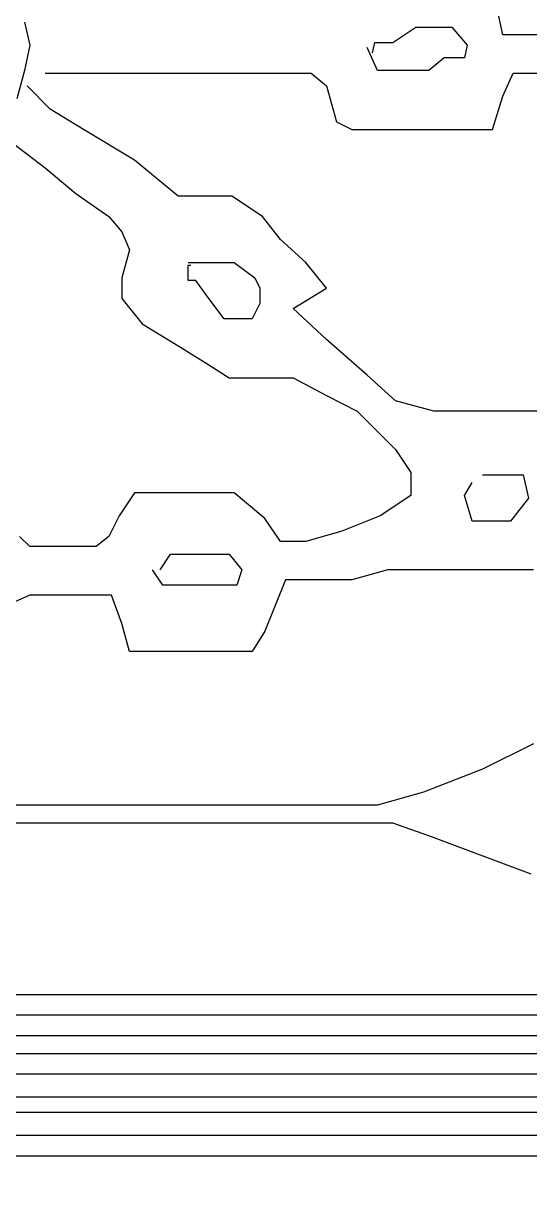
# Model space of a CAD drawing. Extents: x 730854 to 731444, y 4378581 to 4379608.
# Drawn here: x 730895.775 to 730897.755, y 4379440.705 to 4379445.255 of the extents above; entities that cross this region are included whole.
import ezdxf

# ---------------------------------------------------------------- set-up
doc = ezdxf.new("R2010")
doc.units = 0
doc.layers.get('0').update_dxf_attribs({"linetype": 'CONTINUOUS'})

msp = doc.modelspace()

# ---------------------------------------------------------------- linework, layer by layer
at = {"color": 0, "linetype": 'CONTINUOUS'}
for p, q in [((730897.65, 4379445.21), (730897.62, 4379445.35)), ((730897.65, 4379445.21), (730897.62, 4379445.35)), ((730895.78, 4379445.26), (730895.8, 4379445.17)), ((730895.78, 4379445.26), (730895.8, 4379445.17)), ((730897.22, 4379445.18), (730897.31, 4379445.24)), ((730897.22, 4379445.18), (730897.31, 4379445.24)), ((730897.31, 4379445.24), (730897.4, 4379445.24)), ((730897.31, 4379445.24), (730897.4, 4379445.24)), ((730897.4, 4379445.24), (730897.45, 4379445.24)), ((730897.4, 4379445.24), (730897.45, 4379445.24)), ((730897.45, 4379445.24), (730897.51, 4379445.17)), ((730897.45, 4379445.24), (730897.51, 4379445.17)), ((730897.69, 4379445.21), (730897.65, 4379445.21)), ((730897.69, 4379445.21), (730897.65, 4379445.21)), ((730897.79, 4379445.21), (730897.69, 4379445.21)), ((730897.79, 4379445.21), (730897.69, 4379445.21)), ((730895.8, 4379445.17), (730895.78, 4379445.07)), ((730895.8, 4379445.17), (730895.78, 4379445.07)), ((730897.14, 4379445.14), (730897.15, 4379445.18)), ((730897.14, 4379445.14), (730897.15, 4379445.18)), ((730897.15, 4379445.18), (730897.22, 4379445.18)), ((730897.15, 4379445.18), (730897.22, 4379445.18)), ((730897.51, 4379445.17), (730897.5, 4379445.12)), ((730897.51, 4379445.17), (730897.5, 4379445.12)), ((730897.16, 4379445.07), (730897.12, 4379445.16)), ((730897.16, 4379445.07), (730897.12, 4379445.16)), ((730897.42, 4379445.12), (730897.36, 4379445.07)), ((730897.42, 4379445.12), (730897.36, 4379445.07)), ((730897.5, 4379445.12), (730897.42, 4379445.12)), ((730897.5, 4379445.12), (730897.42, 4379445.12)), ((730895.78, 4379445.07), (730895.75, 4379444.96)), ((730895.78, 4379445.07), (730895.75, 4379444.96)), ((730897.18, 4379445.07), (730897.16, 4379445.07)), ((730897.18, 4379445.07), (730897.16, 4379445.07)), ((730897.25, 4379445.07), (730897.18, 4379445.07)), ((730897.25, 4379445.07), (730897.18, 4379445.07)), ((730897.31, 4379445.07), (730897.25, 4379445.07)), ((730897.31, 4379445.07), (730897.25, 4379445.07)), ((730897.36, 4379445.07), (730897.31, 4379445.07)), ((730897.36, 4379445.07), (730897.31, 4379445.07)), ((730895.86, 4379445.06), (730896.07, 4379445.06)), ((730895.86, 4379445.06), (730896.07, 4379445.06)), ((730896.07, 4379445.06), (730896.29, 4379445.06)), ((730896.07, 4379445.06), (730896.29, 4379445.06)), ((730896.29, 4379445.06), (730896.52, 4379445.06)), ((730896.29, 4379445.06), (730896.52, 4379445.06)), ((730896.52, 4379445.06), (730896.66, 4379445.06)), ((730896.52, 4379445.06), (730896.66, 4379445.06)), ((730896.66, 4379445.06), (730896.8, 4379445.06)), ((730896.66, 4379445.06), (730896.8, 4379445.06)), ((730896.8, 4379445.06), (730896.9, 4379445.06)), ((730896.8, 4379445.06), (730896.9, 4379445.06)), ((730896.9, 4379445.06), (730896.96, 4379445.01)), ((730896.9, 4379445.06), (730896.96, 4379445.01)), ((730897.65, 4379444.97), (730897.69, 4379445.06)), ((730897.65, 4379444.97), (730897.69, 4379445.06)), ((730897.69, 4379445.06), (730897.79, 4379445.06)), ((730897.69, 4379445.06), (730897.79, 4379445.06)), ((730895.88, 4379444.92), (730895.79, 4379445.01)), ((730895.88, 4379444.92), (730895.79, 4379445.01)), ((730896.96, 4379445.01), (730897, 4379444.87)), ((730896.96, 4379445.01), (730897, 4379444.87)), ((730897.61, 4379444.84), (730897.65, 4379444.97)), ((730897.61, 4379444.84), (730897.65, 4379444.97)), ((730896.01, 4379444.84), (730895.88, 4379444.92)), ((730896.01, 4379444.84), (730895.88, 4379444.92)), ((730897, 4379444.87), (730897.06, 4379444.84)), ((730897, 4379444.87), (730897.06, 4379444.84)), ((730895.69, 4379444.82), (730895.86, 4379444.69)), ((730895.69, 4379444.82), (730895.86, 4379444.69)), ((730896.21, 4379444.72), (730896.01, 4379444.84)), ((730896.21, 4379444.72), (730896.01, 4379444.84)), ((730897.06, 4379444.84), (730897.18, 4379444.84)), ((730897.06, 4379444.84), (730897.18, 4379444.84)), ((730897.18, 4379444.84), (730897.34, 4379444.84)), ((730897.18, 4379444.84), (730897.34, 4379444.84)), ((730897.34, 4379444.84), (730897.46, 4379444.84)), ((730897.34, 4379444.84), (730897.46, 4379444.84)), ((730897.46, 4379444.84), (730897.56, 4379444.84)), ((730897.46, 4379444.84), (730897.56, 4379444.84)), ((730897.56, 4379444.84), (730897.61, 4379444.84)), ((730897.56, 4379444.84), (730897.61, 4379444.84)), ((730896.38, 4379444.58), (730896.21, 4379444.72)), ((730896.38, 4379444.58), (730896.21, 4379444.72)), ((730895.86, 4379444.69), (730895.98, 4379444.59)), ((730895.86, 4379444.69), (730895.98, 4379444.59)), ((730895.98, 4379444.59), (730896.11, 4379444.5)), ((730895.98, 4379444.59), (730896.11, 4379444.5)), ((730896.43, 4379444.58), (730896.38, 4379444.58)), ((730896.43, 4379444.58), (730896.38, 4379444.58)), ((730896.52, 4379444.58), (730896.43, 4379444.58)), ((730896.52, 4379444.58), (730896.43, 4379444.58)), ((730896.59, 4379444.58), (730896.52, 4379444.58)), ((730896.59, 4379444.58), (730896.52, 4379444.58)), ((730896.71, 4379444.5), (730896.59, 4379444.58)), ((730896.71, 4379444.5), (730896.59, 4379444.58)), ((730896.11, 4379444.5), (730896.16, 4379444.44)), ((730896.11, 4379444.5), (730896.16, 4379444.44)), ((730896.78, 4379444.41), (730896.71, 4379444.5)), ((730896.78, 4379444.41), (730896.71, 4379444.5)), ((730896.16, 4379444.44), (730896.19, 4379444.37)), ((730896.16, 4379444.44), (730896.19, 4379444.37)), ((730896.88, 4379444.32), (730896.78, 4379444.41)), ((730896.88, 4379444.32), (730896.78, 4379444.41)), ((730896.19, 4379444.37), (730896.16, 4379444.26)), ((730896.19, 4379444.37), (730896.16, 4379444.26)), ((730896.42, 4379444.32), (730896.47, 4379444.32)), ((730896.42, 4379444.32), (730896.47, 4379444.32)), ((730896.42, 4379444.25), (730896.42, 4379444.31)), ((730896.42, 4379444.31), (730896.43, 4379444.31)), ((730896.42, 4379444.25), (730896.42, 4379444.31)), ((730896.42, 4379444.31), (730896.43, 4379444.31)), ((730896.47, 4379444.32), (730896.55, 4379444.32)), ((730896.47, 4379444.32), (730896.55, 4379444.32)), ((730896.55, 4379444.32), (730896.6, 4379444.32)), ((730896.55, 4379444.32), (730896.6, 4379444.32)), ((730896.6, 4379444.32), (730896.68, 4379444.26)), ((730896.6, 4379444.32), (730896.68, 4379444.26)), ((730896.96, 4379444.22), (730896.88, 4379444.32)), ((730896.96, 4379444.22), (730896.88, 4379444.32)), ((730896.16, 4379444.26), (730896.16, 4379444.18)), ((730896.16, 4379444.26), (730896.16, 4379444.18)), ((730896.68, 4379444.26), (730896.7, 4379444.22)), ((730896.68, 4379444.26), (730896.7, 4379444.22)), ((730896.45, 4379444.25), (730896.42, 4379444.25)), ((730896.45, 4379444.25), (730896.42, 4379444.25)), ((730896.5, 4379444.18), (730896.45, 4379444.25)), ((730896.5, 4379444.18), (730896.45, 4379444.25)), ((730896.7, 4379444.22), (730896.7, 4379444.16)), ((730896.7, 4379444.22), (730896.7, 4379444.16)), ((730896.83, 4379444.14), (730896.96, 4379444.22)), ((730896.83, 4379444.14), (730896.96, 4379444.22)), ((730896.16, 4379444.18), (730896.24, 4379444.08)), ((730896.16, 4379444.18), (730896.24, 4379444.08)), ((730896.56, 4379444.1), (730896.5, 4379444.18)), ((730896.56, 4379444.1), (730896.5, 4379444.18)), ((730896.7, 4379444.16), (730896.67, 4379444.1)), ((730896.7, 4379444.16), (730896.67, 4379444.1)), ((730896.96, 4379444.02), (730896.83, 4379444.14)), ((730896.96, 4379444.02), (730896.83, 4379444.14)), ((730896.24, 4379444.08), (730896.39, 4379443.99)), ((730896.24, 4379444.08), (730896.39, 4379443.99)), ((730896.6, 4379444.1), (730896.56, 4379444.1)), ((730896.6, 4379444.1), (730896.56, 4379444.1)), ((730896.67, 4379444.1), (730896.6, 4379444.1)), ((730896.67, 4379444.1), (730896.6, 4379444.1)), ((730896.39, 4379443.99), (730896.5, 4379443.92)), ((730896.39, 4379443.99), (730896.5, 4379443.92)), ((730897.12, 4379443.88), (730896.96, 4379444.02)), ((730897.12, 4379443.88), (730896.96, 4379444.02)), ((730896.5, 4379443.92), (730896.58, 4379443.87)), ((730896.5, 4379443.92), (730896.58, 4379443.87)), ((730896.58, 4379443.87), (730896.65, 4379443.87)), ((730896.58, 4379443.87), (730896.65, 4379443.87)), ((730896.65, 4379443.87), (730896.72, 4379443.87)), ((730896.65, 4379443.87), (730896.72, 4379443.87)), ((730896.72, 4379443.87), (730896.78, 4379443.87)), ((730896.72, 4379443.87), (730896.78, 4379443.87)), ((730896.78, 4379443.87), (730896.83, 4379443.87)), ((730896.78, 4379443.87), (730896.83, 4379443.87)), ((730896.83, 4379443.87), (730896.96, 4379443.8)), ((730896.83, 4379443.87), (730896.96, 4379443.8)), ((730897.23, 4379443.78), (730897.12, 4379443.88)), ((730897.23, 4379443.78), (730897.12, 4379443.88)), ((730896.96, 4379443.8), (730897.08, 4379443.74)), ((730896.96, 4379443.8), (730897.08, 4379443.74)), ((730897.38, 4379443.74), (730897.23, 4379443.78)), ((730897.38, 4379443.74), (730897.23, 4379443.78)), ((730897.08, 4379443.74), (730897.17, 4379443.65)), ((730897.08, 4379443.74), (730897.17, 4379443.65)), ((730897.49, 4379443.74), (730897.38, 4379443.74)), ((730897.49, 4379443.74), (730897.38, 4379443.74)), ((730897.57, 4379443.74), (730897.49, 4379443.74)), ((730897.57, 4379443.74), (730897.49, 4379443.74)), ((730897.69, 4379443.74), (730897.57, 4379443.74)), ((730897.69, 4379443.74), (730897.57, 4379443.74)), ((730897.85, 4379443.74), (730897.69, 4379443.74)), ((730897.85, 4379443.74), (730897.69, 4379443.74)), ((730897.17, 4379443.65), (730897.23, 4379443.59)), ((730897.17, 4379443.65), (730897.23, 4379443.59)), ((730897.23, 4379443.59), (730897.29, 4379443.5)), ((730897.23, 4379443.59), (730897.29, 4379443.5)), ((730897.29, 4379443.5), (730897.29, 4379443.41)), ((730897.29, 4379443.5), (730897.29, 4379443.41)), ((730897.57, 4379443.49), (730897.61, 4379443.49)), ((730897.57, 4379443.49), (730897.61, 4379443.49)), ((730897.61, 4379443.49), (730897.73, 4379443.49)), ((730897.61, 4379443.49), (730897.73, 4379443.49)), ((730897.73, 4379443.49), (730897.75, 4379443.4)), ((730897.73, 4379443.49), (730897.75, 4379443.4)), ((730897.5, 4379443.41), (730897.53, 4379443.46)), ((730897.5, 4379443.41), (730897.53, 4379443.46)), ((730896.21, 4379443.42), (730896.15, 4379443.33)), ((730896.21, 4379443.42), (730896.15, 4379443.33)), ((730896.32, 4379443.42), (730896.21, 4379443.42)), ((730896.32, 4379443.42), (730896.21, 4379443.42)), ((730896.42, 4379443.42), (730896.32, 4379443.42)), ((730896.42, 4379443.42), (730896.32, 4379443.42)), ((730896.6, 4379443.42), (730896.42, 4379443.42)), ((730896.6, 4379443.42), (730896.42, 4379443.42)), ((730896.72, 4379443.32), (730896.6, 4379443.42)), ((730896.72, 4379443.32), (730896.6, 4379443.42)), ((730897.29, 4379443.41), (730897.17, 4379443.33)), ((730897.29, 4379443.41), (730897.17, 4379443.33)), ((730897.53, 4379443.31), (730897.5, 4379443.41)), ((730897.53, 4379443.31), (730897.5, 4379443.41)), ((730897.75, 4379443.4), (730897.68, 4379443.31)), ((730897.75, 4379443.4), (730897.68, 4379443.31)), ((730896.15, 4379443.33), (730896.11, 4379443.25)), ((730896.15, 4379443.33), (730896.11, 4379443.25)), ((730896.78, 4379443.23), (730896.72, 4379443.32)), ((730896.78, 4379443.23), (730896.72, 4379443.32)), ((730897.17, 4379443.33), (730897.02, 4379443.27)), ((730897.17, 4379443.33), (730897.02, 4379443.27)), ((730897.57, 4379443.31), (730897.53, 4379443.31)), ((730897.57, 4379443.31), (730897.53, 4379443.31)), ((730897.62, 4379443.31), (730897.57, 4379443.31)), ((730897.62, 4379443.31), (730897.57, 4379443.31)), ((730897.68, 4379443.31), (730897.62, 4379443.31)), ((730897.68, 4379443.31), (730897.62, 4379443.31)), ((730895.8, 4379443.21), (730895.76, 4379443.25)), ((730895.8, 4379443.21), (730895.76, 4379443.25)), ((730896.11, 4379443.25), (730896.06, 4379443.21)), ((730896.11, 4379443.25), (730896.06, 4379443.21)), ((730897.02, 4379443.27), (730896.88, 4379443.23)), ((730897.02, 4379443.27), (730896.88, 4379443.23)), ((730895.97, 4379443.21), (730895.8, 4379443.21)), ((730895.97, 4379443.21), (730895.8, 4379443.21)), ((730896.06, 4379443.21), (730895.97, 4379443.21)), ((730896.06, 4379443.21), (730895.97, 4379443.21)), ((730896.88, 4379443.23), (730896.78, 4379443.23)), ((730896.88, 4379443.23), (730896.78, 4379443.23)), ((730896.31, 4379443.12), (730896.35, 4379443.18)), ((730896.31, 4379443.12), (730896.35, 4379443.18)), ((730896.35, 4379443.18), (730896.42, 4379443.18)), ((730896.35, 4379443.18), (730896.42, 4379443.18)), ((730896.42, 4379443.18), (730896.5, 4379443.18)), ((730896.42, 4379443.18), (730896.5, 4379443.18)), ((730896.5, 4379443.18), (730896.58, 4379443.18)), ((730896.5, 4379443.18), (730896.58, 4379443.18)), ((730896.58, 4379443.18), (730896.63, 4379443.12)), ((730896.58, 4379443.18), (730896.63, 4379443.12)), ((730896.32, 4379443.06), (730896.28, 4379443.12)), ((730896.32, 4379443.06), (730896.28, 4379443.12)), ((730896.63, 4379443.12), (730896.61, 4379443.06)), ((730896.63, 4379443.12), (730896.61, 4379443.06)), ((730897.2, 4379443.12), (730897.06, 4379443.08)), ((730897.2, 4379443.12), (730897.06, 4379443.08)), ((730897.4, 4379443.12), (730897.2, 4379443.12)), ((730897.4, 4379443.12), (730897.2, 4379443.12)), ((730897.48, 4379443.12), (730897.4, 4379443.12)), ((730897.48, 4379443.12), (730897.4, 4379443.12)), ((730897.59, 4379443.12), (730897.48, 4379443.12)), ((730897.59, 4379443.12), (730897.48, 4379443.12)), ((730897.68, 4379443.12), (730897.59, 4379443.12)), ((730897.68, 4379443.12), (730897.59, 4379443.12)), ((730897.77, 4379443.12), (730897.68, 4379443.12)), ((730897.77, 4379443.12), (730897.68, 4379443.12)), ((730896.8, 4379443.08), (730896.76, 4379442.98)), ((730896.8, 4379443.08), (730896.76, 4379442.98)), ((730896.88, 4379443.08), (730896.8, 4379443.08)), ((730896.88, 4379443.08), (730896.8, 4379443.08)), ((730897.06, 4379443.08), (730896.88, 4379443.08)), ((730897.06, 4379443.08), (730896.88, 4379443.08)), ((730896.35, 4379443.06), (730896.32, 4379443.06)), ((730896.35, 4379443.06), (730896.32, 4379443.06)), ((730896.39, 4379443.06), (730896.35, 4379443.06)), ((730896.39, 4379443.06), (730896.35, 4379443.06)), ((730896.47, 4379443.06), (730896.39, 4379443.06)), ((730896.47, 4379443.06), (730896.39, 4379443.06)), ((730896.55, 4379443.06), (730896.47, 4379443.06)), ((730896.55, 4379443.06), (730896.47, 4379443.06)), ((730896.61, 4379443.06), (730896.55, 4379443.06)), ((730896.61, 4379443.06), (730896.55, 4379443.06)), ((730895.8, 4379443.02), (730895.71, 4379442.98)), ((730895.8, 4379443.02), (730895.71, 4379442.98)), ((730895.84, 4379443.02), (730895.8, 4379443.02)), ((730895.84, 4379443.02), (730895.8, 4379443.02)), ((730895.97, 4379443.02), (730895.84, 4379443.02)), ((730895.97, 4379443.02), (730895.84, 4379443.02)), ((730896.12, 4379443.02), (730895.97, 4379443.02)), ((730896.12, 4379443.02), (730895.97, 4379443.02)), ((730896.16, 4379442.91), (730896.12, 4379443.02)), ((730896.16, 4379442.91), (730896.12, 4379443.02)), ((730896.76, 4379442.98), (730896.72, 4379442.88)), ((730896.76, 4379442.98), (730896.72, 4379442.88)), ((730896.19, 4379442.8), (730896.16, 4379442.91)), ((730896.19, 4379442.8), (730896.16, 4379442.91)), ((730896.72, 4379442.88), (730896.67, 4379442.8)), ((730896.72, 4379442.88), (730896.67, 4379442.8)), ((730896.27, 4379442.8), (730896.19, 4379442.8)), ((730896.27, 4379442.8), (730896.19, 4379442.8)), ((730896.42, 4379442.8), (730896.27, 4379442.8)), ((730896.42, 4379442.8), (730896.27, 4379442.8)), ((730896.52, 4379442.8), (730896.42, 4379442.8)), ((730896.52, 4379442.8), (730896.42, 4379442.8)), ((730896.67, 4379442.8), (730896.52, 4379442.8)), ((730896.67, 4379442.8), (730896.52, 4379442.8)), ((730897.77, 4379442.44), (730897.57, 4379442.34)), ((730897.77, 4379442.44), (730897.57, 4379442.34)), ((730897.57, 4379442.34), (730897.34, 4379442.25)), ((730897.57, 4379442.34), (730897.34, 4379442.25)), ((730897.34, 4379442.25), (730897.16, 4379442.2)), ((730897.34, 4379442.25), (730897.16, 4379442.2)), ((730896.04, 4379442.2), (730895.2, 4379442.2)), ((730896.04, 4379442.2), (730895.2, 4379442.2)), ((730897.03, 4379442.2), (730896.04, 4379442.2)), ((730897.03, 4379442.2), (730896.04, 4379442.2)), ((730897.16, 4379442.2), (730897.03, 4379442.2)), ((730897.16, 4379442.2), (730897.03, 4379442.2)), ((730896.27, 4379442.13), (730895.69, 4379442.13)), ((730896.27, 4379442.13), (730895.69, 4379442.13)), ((730896.82, 4379442.13), (730896.27, 4379442.13)), ((730896.82, 4379442.13), (730896.27, 4379442.13)), ((730897.06, 4379442.13), (730896.82, 4379442.13)), ((730897.06, 4379442.13), (730896.82, 4379442.13)), ((730897.14, 4379442.13), (730897.06, 4379442.13)), ((730897.14, 4379442.13), (730897.06, 4379442.13)), ((730897.22, 4379442.13), (730897.14, 4379442.13)), ((730897.22, 4379442.13), (730897.14, 4379442.13)), ((730897.36, 4379442.08), (730897.22, 4379442.13)), ((730897.36, 4379442.08), (730897.22, 4379442.13)), ((730897.76, 4379441.93), (730897.36, 4379442.08)), ((730897.76, 4379441.93), (730897.36, 4379442.08)), ((730895.24, 4379441.46), (730897.49, 4379441.46)), ((730895.24, 4379441.46), (730897.49, 4379441.46)), ((730897.49, 4379441.46), (730898.33, 4379441.46)), ((730897.49, 4379441.46), (730898.33, 4379441.46)), ((730894.37, 4379441.38), (730897.53, 4379441.38)), ((730894.37, 4379441.38), (730897.53, 4379441.38)), ((730897.53, 4379441.38), (730898.6, 4379441.38)), ((730897.53, 4379441.38), (730898.6, 4379441.38)), ((730894.32, 4379441.3), (730897.53, 4379441.3)), ((730894.32, 4379441.3), (730897.53, 4379441.3)), ((730897.53, 4379441.3), (730898.7, 4379441.3)), ((730897.53, 4379441.3), (730898.7, 4379441.3)), ((730894.27, 4379441.23), (730897.53, 4379441.23)), ((730894.27, 4379441.23), (730897.53, 4379441.23)), ((730897.53, 4379441.23), (730898.78, 4379441.23)), ((730897.53, 4379441.23), (730898.78, 4379441.23)), ((730894.22, 4379441.15), (730897.53, 4379441.15)), ((730894.22, 4379441.15), (730897.53, 4379441.15)), ((730897.53, 4379441.15), (730898.85, 4379441.15)), ((730897.53, 4379441.15), (730898.85, 4379441.15)), ((730894.18, 4379441.06), (730897.53, 4379441.06)), ((730894.18, 4379441.06), (730897.53, 4379441.06)), ((730897.53, 4379441.06), (730898.89, 4379441.06)), ((730897.53, 4379441.06), (730898.89, 4379441.06)), ((730894.11, 4379441), (730897.53, 4379441)), ((730894.11, 4379441), (730897.53, 4379441)), ((730897.53, 4379441), (730898.95, 4379441)), ((730897.53, 4379441), (730898.95, 4379441)), ((730894.05, 4379440.91), (730897.53, 4379440.91)), ((730894.05, 4379440.91), (730897.53, 4379440.91)), ((730897.53, 4379440.91), (730899, 4379440.91)), ((730897.53, 4379440.91), (730899, 4379440.91)), ((730894.48, 4379440.83), (730897.53, 4379440.83)), ((730894.48, 4379440.83), (730897.53, 4379440.83)), ((730897.53, 4379440.83), (730899.05, 4379440.83)), ((730897.53, 4379440.83), (730899.05, 4379440.83))]:
    msp.add_line(p, q, dxfattribs=at)

# ---------------------------------------------------------------- meshes
mesh = msp.add_polyface(dxfattribs=at)
corners = [(730854.5, 4378581), (730854.5, 4378581), (730854.5, 4378771.9618), (731162.5, 4378581), (730854.5, 4378946.4935), (731444, 4378581), (730854.5, 4379607.5), (731444, 4379242.0065), (731444, 4379607.5)]
mesh.append_faces([[corners[k] for k in face] for face in [(0, 1, 3, 2), (2, 3, 5, 4), (4, 5, 7, 6), (6, 7, 8, 8)]], dxfattribs={"vtx0": -1, "vtx2": -1, "color": 0})
mesh = msp.add_polyface(dxfattribs=at)
corners = [(730864.5, 4379421), (730864.5, 4379421), (730864.5, 4379595.2713), (731145.58, 4379421), (730864.5, 4379601.5), (731145.58, 4379427.2287), (731145.58, 4379601.5)]
mesh.append_faces([[corners[k] for k in face] for face in [(0, 1, 3, 2), (2, 3, 5, 4), (4, 5, 6, 6)]], dxfattribs={"vtx0": -1, "vtx2": -1, "color": 0})

doc.saveas('drawing.dxf')
